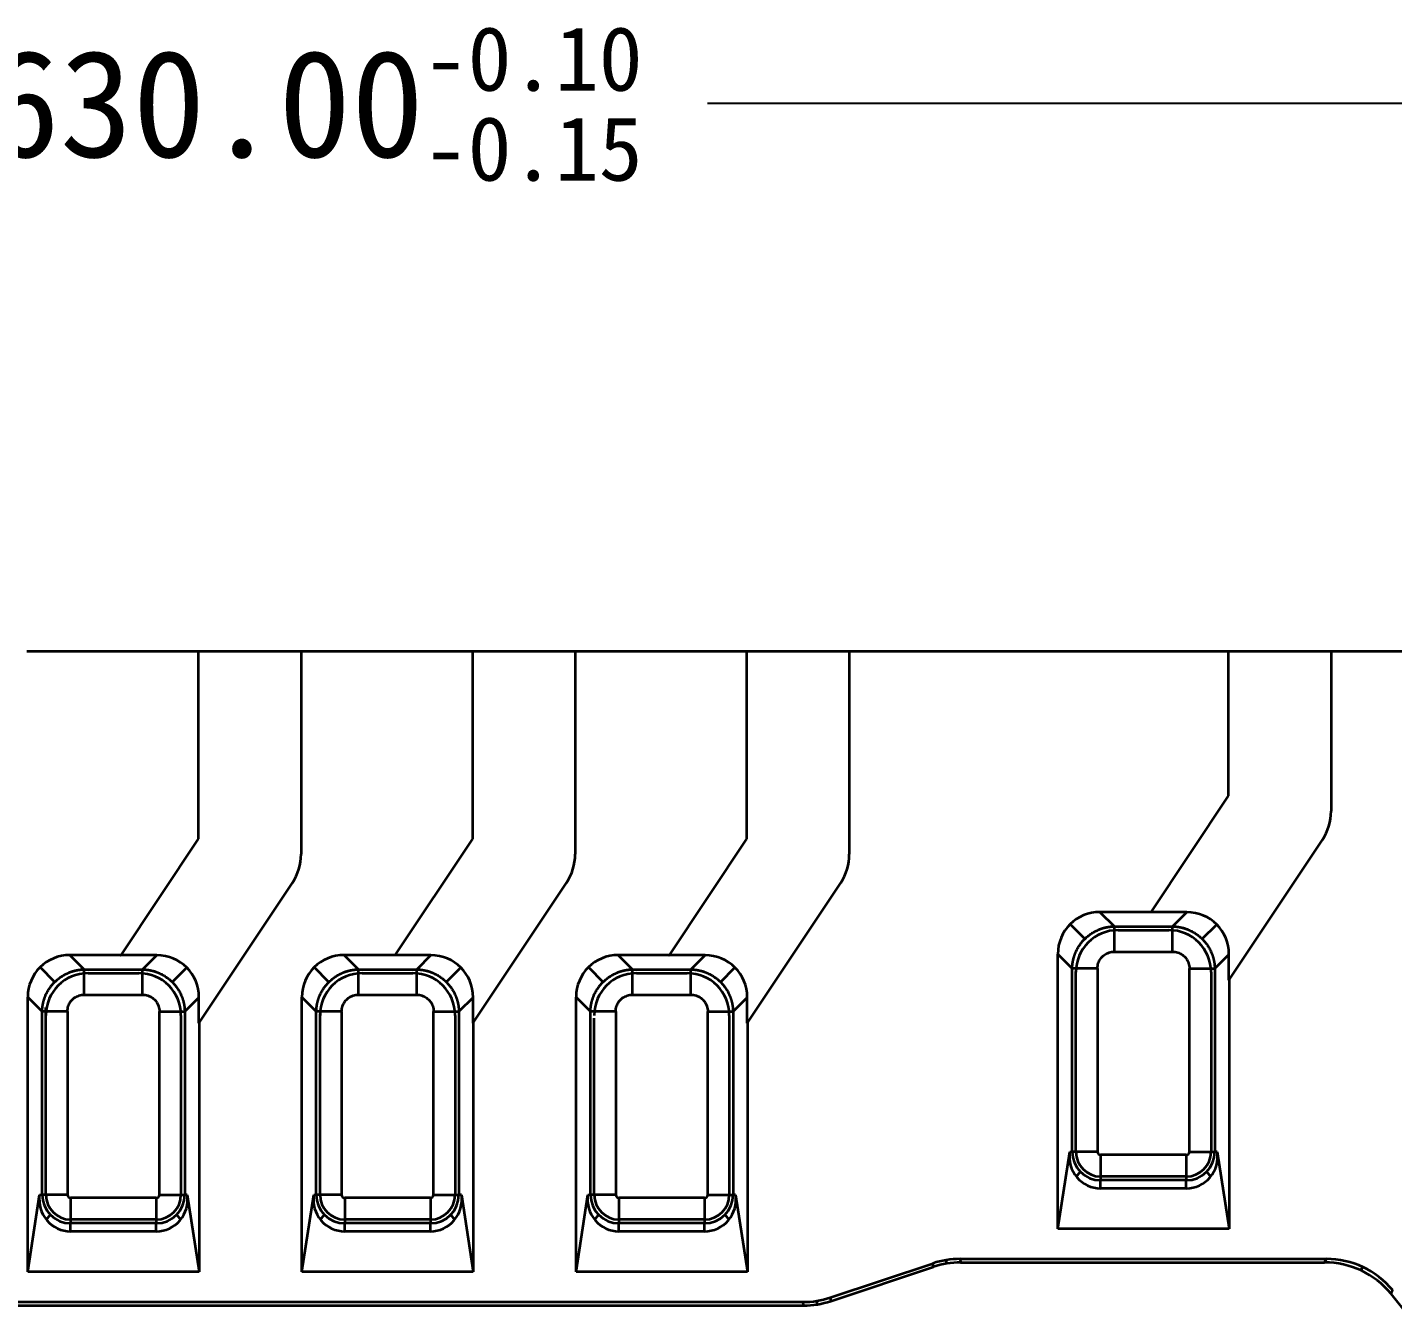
# Model space of a CAD drawing. Header units: millimetres. Extents: x 256 to 2096, y 1004 to 2403.
# Drawn here: x 623.4 to 782.8, y 2253.7 to 2402.9 of the extents above; entities that cross this region are included whole.
import ezdxf

# ---------------------------------------------------------------- set-up
doc = ezdxf.new("R2010")
doc.units = ezdxf.units.MM
doc.layers.add('1', color=7, linetype='Continuous', true_color=0xffffff)
doc.layers.add('dim', color=82, linetype='Continuous', lineweight=9)
doc.dimstyles.get("Standard").update_dxf_attribs({"dimscale": 5, "dimtxt": 0.18, "dimasz": 0.18, "dimexe": 0.18, "dimexo": 0.0625, "dimgap": 0.09, "dimtad": 0, "dimtoh": 1, "dimzin": 0, "dimdsep": 46, "dimtxsty": 'Standard', "dimcen": 0.09, "dimadec": 0, "dimazin": 0, "dimtfac": 1, "dimtofl": 0, "dimtmove": 0, "dimatfit": 3, "dimfxl": 0, "dimtolj": 1, "dimtzin": 0, "dimarcsym": 0})

# ---------------------------------------------------------------- blocks, each defined once
blk = doc.blocks.new('*D2')
at = {"layer": 'Defpoints', "color": 0, "lineweight": 18, "transparency": 16777216}
for p in [(341.96, 2394.02), (341.96, 2251.05), (971.96, 2251.74)]:
    blk.add_point(p, dxfattribs=at)
at = {"layer": 'dim', "color": 0, "lineweight": -2, "transparency": 16777216}
for p, q in [((341.96, 2253.55), (341.96, 2396.52)), ((971.96, 2254.24), (971.96, 2396.52)), ((351.96, 2394.02), (611.13, 2394.02)), ((961.96, 2394.02), (702.8, 2394.02))]:
    blk.add_line(p, q, dxfattribs=at)
at = {"layer": 'dim', "color": 0, "lineweight": 18, "transparency": 16777216}
for points in [[(351.96, 2395.69), (351.96, 2392.36), (341.96, 2394.02)], [(961.96, 2395.69), (961.96, 2392.36), (971.96, 2394.02)]]:
    blk.add_solid(points, dxfattribs=at)
at = {"layer": 'dim', "color": 0, "lineweight": 18, "transparency": 16777216, "insert": (656.96, 2394.02), "char_height": 12.5, "attachment_point": 5}
blk.add_mtext('\\A1;630.00{\\H7.5;\\S-0.10^ -0.15;}', dxfattribs=at)

msp = doc.modelspace()

# ---------------------------------------------------------------- linework, layer by layer
at = {"layer": '1', "color": 7, "linetype": 'Continuous', "lineweight": 35}
for p, q in [((623.358, 2330.094), (643.358, 2330.094)), ((643.358, 2330.094), (643.358, 2308.173)), ((643.358, 2330.094), (655.358, 2330.094)), ((655.358, 2330.094), (675.358, 2330.094)), ((655.358, 2330.094), (655.358, 2306.358)), ((675.358, 2330.094), (675.358, 2308.173)), ((675.358, 2330.094), (687.358, 2330.094)), ((687.358, 2330.094), (707.358, 2330.094)), ((687.358, 2330.094), (687.358, 2306.358)), ((707.358, 2330.094), (707.358, 2308.173)), ((707.358, 2330.094), (719.358, 2330.094)), ((719.358, 2330.094), (763.585, 2330.094)), ((719.358, 2330.094), (719.358, 2306.358)), ((763.585, 2330.094), (763.585, 2313.198)), ((763.585, 2330.094), (775.585, 2330.094)), ((775.585, 2330.094), (820.424, 2330.094)), ((775.585, 2330.094), (775.585, 2311.383)), ((763.585, 2313.198), (754.546, 2299.621)), ((643.358, 2308.173), (634.319, 2294.596)), ((675.358, 2308.173), (666.319, 2294.596)), ((707.358, 2308.173), (698.319, 2294.596)), ((763.692, 2291.704), (774.579, 2308.059)), ((643.464, 2286.679), (654.352, 2303.034)), ((675.464, 2286.679), (686.352, 2303.034)), ((707.464, 2286.679), (718.352, 2303.034)), ((746.84, 2296.473), (745.125, 2298.188)), ((748.616, 2299.621), (750.294, 2297.942)), ((754.546, 2299.621), (748.616, 2299.621)), ((754.535, 2299.603), (754.546, 2299.621)), ((758.75, 2299.603), (754.535, 2299.603)), ((758.75, 2299.603), (757.089, 2297.942)), ((760.543, 2296.473), (762.241, 2298.17)), ((750.294, 2297.942), (757.089, 2297.942)), ((750.294, 2294.988), (750.294, 2297.942)), ((750.732, 2297.505), (756.652, 2297.505)), ((757.089, 2294.988), (757.089, 2297.942)), ((750.294, 2294.988), (757.089, 2294.988)), ((628.388, 2294.596), (630.067, 2292.917)), ((634.319, 2294.596), (628.388, 2294.596)), ((634.307, 2294.578), (634.319, 2294.596)), ((638.523, 2294.578), (634.307, 2294.578)), ((638.523, 2294.578), (636.862, 2292.917)), ((660.388, 2294.596), (662.067, 2292.917)), ((666.319, 2294.596), (660.388, 2294.596)), ((666.307, 2294.578), (666.319, 2294.596)), ((670.523, 2294.578), (666.307, 2294.578)), ((670.523, 2294.578), (668.862, 2292.917)), ((692.388, 2294.596), (694.067, 2292.917)), ((698.319, 2294.596), (692.388, 2294.596)), ((698.307, 2294.578), (698.319, 2294.596)), ((702.523, 2294.578), (698.307, 2294.578)), ((702.523, 2294.578), (700.862, 2292.917)), ((743.692, 2294.697), (745.37, 2293.018)), ((743.692, 2262.621), (743.692, 2294.697)), ((763.674, 2294.679), (762.013, 2293.018)), ((763.674, 2291.677), (763.674, 2294.679)), ((626.613, 2291.448), (624.898, 2293.163)), ((630.067, 2292.917), (636.862, 2292.917)), ((630.067, 2289.963), (630.067, 2292.917)), ((630.504, 2292.48), (636.424, 2292.48)), ((636.862, 2289.963), (636.862, 2292.917)), ((640.316, 2291.448), (642.013, 2293.145)), ((658.613, 2291.448), (656.898, 2293.163)), ((662.067, 2292.917), (668.862, 2292.917)), ((662.067, 2289.963), (662.067, 2292.917)), ((662.504, 2292.48), (668.424, 2292.48)), ((668.862, 2289.963), (668.862, 2292.917)), ((672.316, 2291.448), (674.013, 2293.145)), ((688.898, 2293.163), (690.613, 2291.448)), ((694.067, 2292.917), (700.862, 2292.917)), ((694.067, 2289.963), (694.067, 2292.917)), ((694.504, 2292.48), (700.424, 2292.48)), ((700.862, 2289.963), (700.862, 2292.917)), ((704.316, 2291.448), (706.013, 2293.145)), ((745.37, 2271.621), (745.37, 2293.018)), ((748.325, 2293.018), (745.37, 2293.018)), ((745.808, 2271.621), (745.808, 2292.673)), ((748.325, 2293.018), (748.325, 2271.621)), ((759.058, 2271.621), (759.058, 2293.018)), ((759.058, 2293.018), (762.013, 2293.018)), ((761.576, 2292.581), (761.576, 2271.621)), ((762.013, 2293.018), (762.013, 2271.621)), ((763.674, 2291.677), (763.692, 2291.704)), ((763.692, 2291.704), (763.692, 2262.621)), ((623.464, 2289.672), (625.143, 2287.993)), ((623.464, 2257.596), (623.464, 2289.672)), ((630.067, 2289.963), (636.862, 2289.963)), ((643.447, 2289.654), (641.786, 2287.993)), ((643.447, 2286.652), (643.447, 2289.654)), ((655.464, 2289.672), (657.143, 2287.993)), ((655.464, 2257.596), (655.464, 2289.672)), ((662.067, 2289.963), (668.862, 2289.963)), ((675.447, 2289.654), (673.786, 2287.993)), ((675.447, 2286.652), (675.447, 2289.654)), ((687.464, 2289.672), (689.143, 2287.993)), ((687.464, 2257.596), (687.464, 2289.672)), ((694.067, 2289.963), (700.862, 2289.963)), ((707.447, 2289.654), (705.786, 2287.993)), ((707.447, 2286.652), (707.447, 2289.654)), ((625.143, 2266.596), (625.143, 2287.993)), ((628.098, 2287.993), (625.143, 2287.993)), ((625.58, 2266.596), (625.58, 2288.475)), ((628.098, 2287.993), (628.098, 2266.596)), ((638.831, 2266.596), (638.831, 2287.993)), ((638.831, 2287.993), (641.786, 2287.993)), ((641.348, 2287.556), (641.348, 2266.596)), ((641.786, 2287.993), (641.786, 2266.596)), ((657.143, 2266.596), (657.143, 2287.993)), ((660.098, 2287.993), (657.143, 2287.993)), ((657.58, 2266.596), (657.58, 2287.747)), ((660.098, 2287.993), (660.098, 2266.596)), ((670.831, 2266.596), (670.831, 2287.993)), ((670.831, 2287.993), (673.786, 2287.993)), ((673.348, 2287.556), (673.348, 2266.596)), ((673.786, 2287.993), (673.786, 2266.596)), ((689.143, 2266.596), (689.143, 2287.993)), ((692.098, 2287.993), (689.143, 2287.993)), ((689.58, 2266.596), (689.58, 2287.21)), ((692.098, 2287.993), (692.098, 2266.596)), ((702.831, 2266.596), (702.831, 2287.993)), ((702.831, 2287.993), (705.786, 2287.993)), ((705.348, 2287.556), (705.348, 2266.596)), ((705.786, 2287.993), (705.786, 2266.596)), ((643.447, 2286.652), (643.464, 2286.679)), ((643.464, 2286.679), (643.464, 2257.596)), ((675.447, 2286.652), (675.464, 2286.679)), ((675.464, 2286.679), (675.464, 2257.596)), ((707.447, 2286.652), (707.464, 2286.679)), ((707.464, 2286.679), (707.464, 2257.596)), ((743.692, 2262.621), (745.08, 2271.621)), ((745.08, 2271.621), (745.37, 2271.621)), ((748.325, 2271.621), (745.37, 2271.621)), ((758.692, 2271.254), (748.692, 2271.254)), ((748.692, 2271.254), (748.692, 2268.3)), ((758.692, 2271.254), (758.692, 2268.3)), ((759.058, 2271.621), (762.013, 2271.621)), ((762.303, 2271.621), (762.013, 2271.621)), ((762.303, 2271.621), (763.692, 2262.621)), ((745.825, 2268.755), (746.343, 2269.273)), ((758.692, 2268.737), (748.692, 2268.737)), ((758.692, 2268.3), (748.692, 2268.3)), ((748.692, 2267.351), (748.692, 2268.3)), ((758.692, 2267.351), (758.692, 2268.3)), ((761.04, 2269.273), (761.558, 2268.755)), ((623.464, 2257.596), (624.853, 2266.596)), ((624.853, 2266.596), (625.143, 2266.596)), ((628.098, 2266.596), (625.143, 2266.596)), ((638.831, 2266.596), (641.786, 2266.596)), ((642.076, 2266.596), (641.786, 2266.596)), ((642.076, 2266.596), (643.464, 2257.596)), ((655.464, 2257.596), (656.853, 2266.596)), ((656.853, 2266.596), (657.143, 2266.596)), ((660.098, 2266.596), (657.143, 2266.596)), ((670.831, 2266.596), (673.786, 2266.596)), ((674.076, 2266.596), (673.786, 2266.596)), ((674.076, 2266.596), (675.464, 2257.596)), ((687.464, 2257.596), (688.853, 2266.596)), ((688.853, 2266.596), (689.143, 2266.596)), ((692.098, 2266.596), (689.143, 2266.596)), ((702.831, 2266.596), (705.786, 2266.596)), ((706.076, 2266.596), (705.786, 2266.596)), ((706.076, 2266.596), (707.464, 2257.596)), ((758.692, 2267.351), (748.692, 2267.351)), ((638.464, 2266.229), (628.464, 2266.229)), ((628.464, 2266.229), (628.464, 2263.275)), ((638.464, 2266.229), (638.464, 2263.275)), ((670.464, 2266.229), (660.464, 2266.229)), ((660.464, 2266.229), (660.464, 2263.275)), ((670.464, 2266.229), (670.464, 2263.275)), ((702.464, 2266.229), (692.464, 2266.229)), ((692.464, 2266.229), (692.464, 2263.275)), ((702.464, 2266.229), (702.464, 2263.275)), ((625.598, 2263.73), (626.116, 2264.248)), ((638.464, 2263.712), (628.464, 2263.712)), ((628.464, 2262.326), (628.464, 2263.275)), ((638.464, 2263.275), (628.464, 2263.275)), ((638.464, 2262.326), (638.464, 2263.275)), ((640.813, 2264.248), (641.331, 2263.73)), ((657.598, 2263.73), (658.116, 2264.248)), ((670.464, 2263.712), (660.464, 2263.712)), ((670.464, 2263.275), (660.464, 2263.275)), ((660.464, 2262.326), (660.464, 2263.275)), ((670.464, 2262.326), (670.464, 2263.275)), ((672.813, 2264.248), (673.331, 2263.73)), ((689.598, 2263.73), (690.116, 2264.248)), ((702.464, 2263.712), (692.464, 2263.712)), ((692.464, 2262.326), (692.464, 2263.275)), ((702.464, 2263.275), (692.464, 2263.275)), ((702.464, 2262.326), (702.464, 2263.275)), ((704.813, 2264.248), (705.331, 2263.73)), ((638.464, 2262.326), (628.464, 2262.326)), ((670.464, 2262.326), (660.464, 2262.326)), ((702.464, 2262.326), (692.464, 2262.326)), ((763.692, 2262.621), (743.692, 2262.621)), ((717.126, 2254.601), (729.11, 2258.596)), ((729.176, 2258.19), (729.11, 2258.596)), ((730.742, 2258.576), (730.677, 2258.981)), ((732.284, 2259.111), (732.35, 2258.706)), ((732.284, 2259.111), (775.028, 2259.111)), ((732.35, 2258.706), (774.836, 2258.706)), ((775.028, 2259.111), (774.836, 2258.706)), ((643.464, 2257.596), (623.464, 2257.596)), ((675.464, 2257.596), (655.464, 2257.596)), ((707.464, 2257.596), (687.464, 2257.596)), ((717.191, 2254.196), (729.176, 2258.19)), ((779.247, 2258.181), (779.062, 2257.773)), ((489.361, 2253.681), (714.018, 2253.681)), ((489.427, 2254.086), (713.952, 2254.086)), ((714.018, 2253.681), (713.952, 2254.086)), ((715.625, 2253.81), (715.559, 2254.216)), ((717.126, 2254.601), (717.191, 2254.196))]:
    msp.add_line(p, q, dxfattribs=at)
for centre, radius, start, end in [((769.585, 2311.383), 6, 326.34729, 360), ((649.358, 2306.358), 6, 326.34729, 360), ((681.358, 2306.358), 6, 326.34729, 360), ((713.358, 2306.358), 6, 326.34729, 0), ((748.692, 2271.621), 3.321, 180, 270), ((748.692, 2271.621), 2.884, 180, 270), ((748.692, 2271.621), 0.367, 180, 270), ((758.692, 2271.621), 3.321, 270, 0), ((758.692, 2271.621), 2.884, 270, 0), ((758.692, 2271.621), 0.367, 270, 0), ((628.464, 2266.596), 3.321, 180, 270), ((628.464, 2266.596), 2.884, 180, 270), ((628.464, 2266.596), 0.367, 180, 270), ((638.464, 2266.596), 3.321, 270, 0), ((638.464, 2266.596), 2.884, 270, 0), ((638.464, 2266.596), 0.367, 270, 0), ((660.464, 2266.596), 3.321, 180, 270), ((660.464, 2266.596), 2.884, 180, 270), ((660.464, 2266.596), 0.367, 180, 270), ((670.464, 2266.596), 2.884, 270, 0), ((670.464, 2266.596), 3.321, 270, 0), ((670.464, 2266.596), 0.367, 270, 0), ((692.464, 2266.596), 3.321, 180, 270), ((692.464, 2266.596), 2.884, 180, 270), ((692.464, 2266.596), 0.367, 180, 270), ((702.464, 2266.596), 2.884, 270, 0), ((702.464, 2266.596), 3.321, 270, 0), ((702.464, 2266.596), 0.367, 270, 0), ((660.856, 2155.094), 157.508, 320.61471, 39.38529)]:
    msp.add_arc(centre, radius, start, end, dxfattribs=at)
for centre, major_axis, ratio, start_param, end_param in [((748.769, 2294.544), (3.644, -3.644), 0.9702875, 2.3712736, 3.9119117), ((758.597, 2294.526), (-3.644, -3.644), 0.9702875, 2.3712736, 3.9119117), ((750.885, 2292.428), (3.644, -3.644), 0.9702875, 2.3712736, 3.9119117), ((756.499, 2292.428), (-3.644, -3.644), 0.9702875, 2.3712736, 3.9119117), ((628.541, 2289.519), (3.644, -3.644), 0.9702875, 2.3712736, 3.9119117), ((638.37, 2289.501), (-3.644, -3.644), 0.9702875, 2.3712736, 3.9119117), ((660.541, 2289.519), (3.644, -3.644), 0.9702875, 2.3712736, 3.9119117), ((670.37, 2289.501), (-3.644, -3.644), 0.9702875, 2.3712736, 3.9119117), ((692.541, 2289.519), (3.644, -3.644), 0.9702875, 2.3712736, 3.9119117), ((702.37, 2289.501), (-3.644, -3.644), 0.9702875, 2.3712736, 3.9119117), ((630.657, 2287.403), (3.644, -3.644), 0.9702875, 2.3712736, 3.9119117), ((636.271, 2287.403), (-3.644, -3.644), 0.9702875, 2.3712736, 3.9119117), ((662.657, 2287.403), (3.644, -3.644), 0.9702875, 2.3712736, 3.9119117), ((668.271, 2287.403), (-3.644, -3.644), 0.9702875, 2.3712736, 3.9119117), ((694.657, 2287.403), (3.644, -3.644), 0.9702875, 2.3712736, 3.9119117), ((700.271, 2287.403), (-3.644, -3.644), 0.9702875, 2.3712736, 3.9119117), ((748.692, 2271.05), (0, 3.699), 0.9880262, 1.4158915, 3.1415927), ((758.692, 2271.05), (0, 3.699), 0.9880262, 3.1415927, 4.8672938), ((628.464, 2266.025), (0, 3.699), 0.9880262, 1.4158915, 3.1415927), ((638.464, 2266.025), (0, 3.699), 0.9880262, 3.1415927, 4.8672938), ((660.464, 2266.025), (0, 3.699), 0.9880262, 1.4158915, 3.1415927), ((670.464, 2266.025), (0, 3.699), 0.9880262, 3.1415927, 4.8672938), ((692.464, 2266.025), (0, 3.699), 0.9880262, 1.4158915, 3.1415927), ((702.464, 2266.025), (0, 3.699), 0.9880262, 3.1415927, 4.8672938), ((732.289, 2249.047), (-1.612, 9.934), 0.9985935, 6.1225324, 6.4438382), ((732.354, 2248.642), (-1.612, 9.934), 0.9985935, 6.1225324, 6.4438382), ((774.823, 2248.642), (-4.3, -9.102), 0.9983244, 2.7002174, 3.5823159), ((775.015, 2249.047), (-4.3, -9.102), 0.9983244, 2.7007734, 3.5823158), ((713.947, 2264.15), (1.612, -9.934), 0.9985935, 6.1225324, 6.4438382), ((714.013, 2263.744), (1.612, -9.934), 0.9985935, 6.1225324, 6.4438382)]:
    msp.add_ellipse(centre, major_axis=major_axis, ratio=ratio, start_param=start_param, end_param=end_param, dxfattribs=at)
for points, knots in [([(745.37, 2293.018), (745.371, 2293.03), (745.371, 2293.054), (745.372, 2293.089), (745.373, 2293.125), (745.375, 2293.16), (745.377, 2293.195), (745.379, 2293.231), (745.381, 2293.266), (745.383, 2293.301), (745.386, 2293.335), (745.389, 2293.37), (745.392, 2293.405), (745.396, 2293.439), (745.399, 2293.474), (745.403, 2293.508), (745.407, 2293.542), (745.412, 2293.576), (745.416, 2293.61), (745.421, 2293.644), (745.426, 2293.678), (745.431, 2293.712), (745.437, 2293.745), (745.442, 2293.779), (745.448, 2293.812), (745.454, 2293.845), (745.461, 2293.878), (745.467, 2293.911), (745.474, 2293.944), (745.481, 2293.976), (745.488, 2294.009), (745.495, 2294.041), (745.503, 2294.074), (745.51, 2294.106), (745.518, 2294.138), (745.526, 2294.17), (745.534, 2294.201), (745.543, 2294.233), (745.551, 2294.264), (745.56, 2294.296), (745.569, 2294.327), (745.578, 2294.358), (745.588, 2294.389), (745.597, 2294.42), (745.607, 2294.45), (745.617, 2294.481), (745.627, 2294.511), (745.637, 2294.541), (745.647, 2294.571), (745.658, 2294.601), (745.668, 2294.631), (745.679, 2294.66), (745.69, 2294.69), (745.701, 2294.719), (745.713, 2294.748), (745.724, 2294.777), (745.736, 2294.806), (745.747, 2294.835), (745.759, 2294.864), (745.829, 2295.029), (745.973, 2295.326), (746.221, 2295.733), (746.505, 2296.115), (746.823, 2296.467), (747.174, 2296.788), (747.555, 2297.076), (747.963, 2297.327), (748.266, 2297.475), (748.447, 2297.553), (748.498, 2297.574), (748.549, 2297.594), (748.601, 2297.614), (748.654, 2297.634), (748.707, 2297.653), (748.76, 2297.672), (748.814, 2297.69), (748.868, 2297.708), (748.923, 2297.725), (748.978, 2297.741), (749.034, 2297.757), (749.09, 2297.773), (749.147, 2297.787), (749.204, 2297.802), (749.261, 2297.815), (749.319, 2297.828), (749.377, 2297.841), (749.436, 2297.852), (749.495, 2297.863), (749.554, 2297.874), (749.614, 2297.883), (749.674, 2297.892), (749.734, 2297.901), (749.795, 2297.908), (749.857, 2297.915), (749.918, 2297.921), (749.98, 2297.927), (750.042, 2297.931), (750.105, 2297.935), (750.168, 2297.939), (750.231, 2297.941), (750.273, 2297.942), (750.294, 2297.942)], [0, 0, 0, 0, 0.004645, 0.0092788, 0.0139014, 0.0185128, 0.023113, 0.027702, 0.0322798, 0.0368464, 0.0414018, 0.0459461, 0.0504791, 0.0550009, 0.0595116, 0.064011, 0.0684993, 0.0729764, 0.0774423, 0.081897, 0.0863406, 0.0907729, 0.0951941, 0.0996041, 0.1040029, 0.1083905, 0.112767, 0.1171323, 0.1214864, 0.1258293, 0.1301611, 0.1344817, 0.1387911, 0.1430893, 0.1473764, 0.1516524, 0.1559171, 0.1601707, 0.1644132, 0.1686444, 0.1728646, 0.1770735, 0.1812713, 0.185458, 0.1896335, 0.1937978, 0.197951, 0.202093, 0.2062239, 0.2103437, 0.2144523, 0.2185497, 0.2226361, 0.2267112, 0.2307753, 0.2348282, 0.2388699, 0.2429006, 0.2469201, 0.2509284, 0.3130506, 0.37491, 0.4365118, 0.4978614, 0.5594652, 0.6212894, 0.6833394, 0.7456205, 0.7527602, 0.7599354, 0.7671461, 0.7743922, 0.7816738, 0.788991, 0.7963436, 0.8037318, 0.8111555, 0.8186147, 0.8261094, 0.8336397, 0.8412056, 0.848807, 0.856444, 0.8641166, 0.8718247, 0.8795685, 0.8873478, 0.8951628, 0.9030133, 0.9108995, 0.9188213, 0.9267787, 0.9347718, 0.9428005, 0.9508649, 0.9589649, 0.9671006, 0.9752719, 0.9834789, 0.9917216, 1, 1, 1, 1]), ([(757.089, 2297.942), (757.101, 2297.942), (757.124, 2297.942), (757.16, 2297.941), (757.195, 2297.939), (757.231, 2297.938), (757.266, 2297.936), (757.301, 2297.934), (757.336, 2297.932), (757.371, 2297.929), (757.406, 2297.926), (757.441, 2297.924), (757.475, 2297.92), (757.51, 2297.917), (757.544, 2297.913), (757.579, 2297.909), (757.613, 2297.905), (757.647, 2297.901), (757.681, 2297.896), (757.715, 2297.892), (757.748, 2297.887), (757.782, 2297.881), (757.816, 2297.876), (757.849, 2297.87), (757.882, 2297.864), (757.915, 2297.858), (757.948, 2297.852), (757.981, 2297.846), (758.014, 2297.839), (758.047, 2297.832), (758.079, 2297.825), (758.112, 2297.818), (758.144, 2297.81), (758.176, 2297.802), (758.208, 2297.795), (758.24, 2297.787), (758.272, 2297.778), (758.303, 2297.77), (758.335, 2297.761), (758.366, 2297.752), (758.397, 2297.743), (758.428, 2297.734), (758.459, 2297.725), (758.49, 2297.716), (758.521, 2297.706), (758.551, 2297.696), (758.581, 2297.686), (758.612, 2297.676), (758.642, 2297.665), (758.672, 2297.655), (758.701, 2297.644), (758.731, 2297.633), (758.76, 2297.623), (758.79, 2297.611), (758.819, 2297.6), (758.848, 2297.589), (758.877, 2297.577), (758.906, 2297.565), (758.934, 2297.553), (759.1, 2297.483), (759.396, 2297.34), (759.804, 2297.092), (760.185, 2296.808), (760.537, 2296.489), (760.858, 2296.139), (761.146, 2295.758), (761.397, 2295.35), (761.546, 2295.047), (761.623, 2294.866), (761.644, 2294.815), (761.665, 2294.763), (761.685, 2294.711), (761.705, 2294.659), (761.724, 2294.606), (761.743, 2294.553), (761.761, 2294.499), (761.778, 2294.444), (761.795, 2294.39), (761.812, 2294.334), (761.828, 2294.279), (761.843, 2294.223), (761.858, 2294.166), (761.872, 2294.109), (761.886, 2294.052), (761.899, 2293.994), (761.911, 2293.936), (761.923, 2293.877), (761.934, 2293.818), (761.944, 2293.759), (761.954, 2293.699), (761.963, 2293.639), (761.971, 2293.578), (761.979, 2293.517), (761.986, 2293.456), (761.992, 2293.394), (761.997, 2293.333), (762.002, 2293.27), (762.006, 2293.208), (762.009, 2293.145), (762.011, 2293.082), (762.012, 2293.039), (762.013, 2293.018)], [0, 0, 0, 0, 0.004645, 0.0092788, 0.0139014, 0.0185128, 0.023113, 0.027702, 0.0322798, 0.0368464, 0.0414018, 0.0459461, 0.0504791, 0.0550009, 0.0595116, 0.064011, 0.0684993, 0.0729764, 0.0774423, 0.081897, 0.0863406, 0.0907729, 0.0951941, 0.0996041, 0.1040029, 0.1083905, 0.112767, 0.1171323, 0.1214864, 0.1258293, 0.1301611, 0.1344817, 0.1387911, 0.1430893, 0.1473764, 0.1516524, 0.1559171, 0.1601707, 0.1644132, 0.1686444, 0.1728646, 0.1770735, 0.1812713, 0.185458, 0.1896335, 0.1937978, 0.197951, 0.202093, 0.2062239, 0.2103437, 0.2144523, 0.2185497, 0.2226361, 0.2267112, 0.2307753, 0.2348282, 0.2388699, 0.2429006, 0.2469201, 0.2509284, 0.3130506, 0.37491, 0.4365118, 0.4978614, 0.5594652, 0.6212894, 0.6833394, 0.7456205, 0.7527602, 0.7599354, 0.7671461, 0.7743922, 0.7816738, 0.788991, 0.7963436, 0.8037318, 0.8111555, 0.8186147, 0.8261094, 0.8336397, 0.8412056, 0.848807, 0.856444, 0.8641166, 0.8718247, 0.8795685, 0.8873478, 0.8951628, 0.9030133, 0.9108995, 0.9188213, 0.9267787, 0.9347718, 0.9428005, 0.9508649, 0.9589649, 0.9671006, 0.9752719, 0.9834789, 0.9917216, 1, 1, 1, 1]), ([(625.143, 2287.993), (625.143, 2288.005), (625.144, 2288.029), (625.145, 2288.064), (625.146, 2288.1), (625.148, 2288.135), (625.149, 2288.17), (625.151, 2288.206), (625.154, 2288.241), (625.156, 2288.276), (625.159, 2288.31), (625.162, 2288.345), (625.165, 2288.38), (625.169, 2288.414), (625.172, 2288.449), (625.176, 2288.483), (625.18, 2288.517), (625.185, 2288.551), (625.189, 2288.585), (625.194, 2288.619), (625.199, 2288.653), (625.204, 2288.687), (625.21, 2288.72), (625.215, 2288.754), (625.221, 2288.787), (625.227, 2288.82), (625.233, 2288.853), (625.24, 2288.886), (625.247, 2288.919), (625.253, 2288.951), (625.261, 2288.984), (625.268, 2289.016), (625.275, 2289.049), (625.283, 2289.081), (625.291, 2289.113), (625.299, 2289.145), (625.307, 2289.176), (625.316, 2289.208), (625.324, 2289.239), (625.333, 2289.271), (625.342, 2289.302), (625.351, 2289.333), (625.36, 2289.364), (625.37, 2289.395), (625.38, 2289.425), (625.389, 2289.456), (625.399, 2289.486), (625.41, 2289.516), (625.42, 2289.546), (625.43, 2289.576), (625.441, 2289.606), (625.452, 2289.635), (625.463, 2289.665), (625.474, 2289.694), (625.485, 2289.723), (625.497, 2289.752), (625.508, 2289.781), (625.52, 2289.81), (625.532, 2289.839), (625.602, 2290.004), (625.746, 2290.301), (625.993, 2290.708), (626.278, 2291.09), (626.596, 2291.442), (626.947, 2291.763), (627.328, 2292.051), (627.735, 2292.302), (628.039, 2292.45), (628.22, 2292.528), (628.271, 2292.549), (628.322, 2292.569), (628.374, 2292.589), (628.427, 2292.609), (628.479, 2292.628), (628.533, 2292.647), (628.587, 2292.665), (628.641, 2292.683), (628.696, 2292.7), (628.751, 2292.716), (628.807, 2292.732), (628.863, 2292.748), (628.919, 2292.762), (628.976, 2292.777), (629.034, 2292.79), (629.092, 2292.803), (629.15, 2292.816), (629.208, 2292.827), (629.267, 2292.838), (629.327, 2292.849), (629.387, 2292.858), (629.447, 2292.867), (629.507, 2292.876), (629.568, 2292.883), (629.629, 2292.89), (629.691, 2292.896), (629.753, 2292.902), (629.815, 2292.906), (629.878, 2292.91), (629.941, 2292.914), (630.004, 2292.916), (630.046, 2292.917), (630.067, 2292.917)], [0, 0, 0, 0, 0.004645, 0.0092788, 0.0139014, 0.0185128, 0.023113, 0.027702, 0.0322798, 0.0368464, 0.0414018, 0.0459461, 0.0504791, 0.0550009, 0.0595116, 0.064011, 0.0684993, 0.0729764, 0.0774423, 0.081897, 0.0863406, 0.0907729, 0.0951941, 0.0996041, 0.1040029, 0.1083905, 0.112767, 0.1171323, 0.1214864, 0.1258293, 0.1301611, 0.1344817, 0.1387911, 0.1430893, 0.1473764, 0.1516524, 0.1559171, 0.1601707, 0.1644132, 0.1686444, 0.1728646, 0.1770735, 0.1812713, 0.185458, 0.1896335, 0.1937978, 0.197951, 0.202093, 0.2062239, 0.2103437, 0.2144523, 0.2185497, 0.2226361, 0.2267112, 0.2307753, 0.2348282, 0.2388699, 0.2429006, 0.2469201, 0.2509284, 0.3130506, 0.37491, 0.4365118, 0.4978614, 0.5594652, 0.6212894, 0.6833394, 0.7456205, 0.7527602, 0.7599354, 0.7671461, 0.7743922, 0.7816738, 0.788991, 0.7963436, 0.8037318, 0.8111555, 0.8186147, 0.8261094, 0.8336397, 0.8412056, 0.848807, 0.856444, 0.8641166, 0.8718247, 0.8795685, 0.8873478, 0.8951628, 0.9030133, 0.9108995, 0.9188213, 0.9267787, 0.9347718, 0.9428005, 0.9508649, 0.9589649, 0.9671006, 0.9752719, 0.9834789, 0.9917216, 1, 1, 1, 1]), ([(636.862, 2292.917), (636.873, 2292.917), (636.897, 2292.917), (636.933, 2292.916), (636.968, 2292.914), (637.003, 2292.913), (637.039, 2292.911), (637.074, 2292.909), (637.109, 2292.907), (637.144, 2292.904), (637.179, 2292.901), (637.213, 2292.899), (637.248, 2292.895), (637.283, 2292.892), (637.317, 2292.888), (637.351, 2292.884), (637.386, 2292.88), (637.42, 2292.876), (637.454, 2292.871), (637.487, 2292.867), (637.521, 2292.862), (637.555, 2292.856), (637.588, 2292.851), (637.622, 2292.845), (637.655, 2292.839), (637.688, 2292.833), (637.721, 2292.827), (637.754, 2292.821), (637.787, 2292.814), (637.82, 2292.807), (637.852, 2292.8), (637.885, 2292.793), (637.917, 2292.785), (637.949, 2292.777), (637.981, 2292.77), (638.013, 2292.762), (638.045, 2292.753), (638.076, 2292.745), (638.108, 2292.736), (638.139, 2292.727), (638.17, 2292.718), (638.201, 2292.709), (638.232, 2292.7), (638.263, 2292.691), (638.293, 2292.681), (638.324, 2292.671), (638.354, 2292.661), (638.384, 2292.651), (638.415, 2292.64), (638.444, 2292.63), (638.474, 2292.619), (638.504, 2292.608), (638.533, 2292.598), (638.563, 2292.586), (638.592, 2292.575), (638.621, 2292.564), (638.65, 2292.552), (638.678, 2292.54), (638.707, 2292.528), (638.873, 2292.458), (639.169, 2292.315), (639.577, 2292.067), (639.958, 2291.783), (640.31, 2291.464), (640.631, 2291.114), (640.919, 2290.733), (641.17, 2290.325), (641.319, 2290.022), (641.396, 2289.841), (641.417, 2289.79), (641.438, 2289.738), (641.458, 2289.686), (641.477, 2289.634), (641.497, 2289.581), (641.515, 2289.528), (641.533, 2289.474), (641.551, 2289.419), (641.568, 2289.365), (641.585, 2289.309), (641.601, 2289.254), (641.616, 2289.198), (641.631, 2289.141), (641.645, 2289.084), (641.659, 2289.027), (641.672, 2288.969), (641.684, 2288.911), (641.696, 2288.852), (641.707, 2288.793), (641.717, 2288.734), (641.727, 2288.674), (641.736, 2288.614), (641.744, 2288.553), (641.752, 2288.492), (641.759, 2288.431), (641.765, 2288.369), (641.77, 2288.308), (641.775, 2288.245), (641.779, 2288.183), (641.782, 2288.12), (641.784, 2288.057), (641.785, 2288.014), (641.786, 2287.993)], [0, 0, 0, 0, 0.004645, 0.0092788, 0.0139014, 0.0185128, 0.023113, 0.027702, 0.0322798, 0.0368464, 0.0414018, 0.0459461, 0.0504791, 0.0550009, 0.0595116, 0.064011, 0.0684993, 0.0729764, 0.0774423, 0.081897, 0.0863406, 0.0907729, 0.0951941, 0.0996041, 0.1040029, 0.1083905, 0.112767, 0.1171323, 0.1214864, 0.1258293, 0.1301611, 0.1344817, 0.1387911, 0.1430893, 0.1473764, 0.1516524, 0.1559171, 0.1601707, 0.1644132, 0.1686444, 0.1728646, 0.1770735, 0.1812713, 0.185458, 0.1896335, 0.1937978, 0.197951, 0.202093, 0.2062239, 0.2103437, 0.2144523, 0.2185497, 0.2226361, 0.2267112, 0.2307753, 0.2348282, 0.2388699, 0.2429006, 0.2469201, 0.2509284, 0.3130506, 0.37491, 0.4365118, 0.4978614, 0.5594652, 0.6212894, 0.6833394, 0.7456205, 0.7527602, 0.7599354, 0.7671461, 0.7743922, 0.7816738, 0.788991, 0.7963436, 0.8037318, 0.8111555, 0.8186147, 0.8261094, 0.8336397, 0.8412056, 0.848807, 0.856444, 0.8641166, 0.8718247, 0.8795685, 0.8873478, 0.8951628, 0.9030133, 0.9108995, 0.9188213, 0.9267787, 0.9347718, 0.9428005, 0.9508649, 0.9589649, 0.9671006, 0.9752719, 0.9834789, 0.9917216, 1, 1, 1, 1]), ([(657.143, 2287.993), (657.143, 2288.005), (657.144, 2288.029), (657.145, 2288.064), (657.146, 2288.1), (657.148, 2288.135), (657.149, 2288.17), (657.151, 2288.206), (657.154, 2288.241), (657.156, 2288.276), (657.159, 2288.31), (657.162, 2288.345), (657.165, 2288.38), (657.169, 2288.414), (657.172, 2288.449), (657.176, 2288.483), (657.18, 2288.517), (657.185, 2288.551), (657.189, 2288.585), (657.194, 2288.619), (657.199, 2288.653), (657.204, 2288.687), (657.21, 2288.72), (657.215, 2288.754), (657.221, 2288.787), (657.227, 2288.82), (657.233, 2288.853), (657.24, 2288.886), (657.247, 2288.919), (657.253, 2288.951), (657.261, 2288.984), (657.268, 2289.016), (657.275, 2289.049), (657.283, 2289.081), (657.291, 2289.113), (657.299, 2289.145), (657.307, 2289.176), (657.316, 2289.208), (657.324, 2289.239), (657.333, 2289.271), (657.342, 2289.302), (657.351, 2289.333), (657.36, 2289.364), (657.37, 2289.395), (657.38, 2289.425), (657.389, 2289.456), (657.399, 2289.486), (657.41, 2289.516), (657.42, 2289.546), (657.43, 2289.576), (657.441, 2289.606), (657.452, 2289.635), (657.463, 2289.665), (657.474, 2289.694), (657.485, 2289.723), (657.497, 2289.752), (657.508, 2289.781), (657.52, 2289.81), (657.532, 2289.839), (657.602, 2290.004), (657.746, 2290.301), (657.993, 2290.708), (658.278, 2291.09), (658.596, 2291.442), (658.947, 2291.763), (659.328, 2292.051), (659.735, 2292.302), (660.039, 2292.45), (660.22, 2292.528), (660.271, 2292.549), (660.322, 2292.569), (660.374, 2292.589), (660.427, 2292.609), (660.479, 2292.628), (660.533, 2292.647), (660.587, 2292.665), (660.641, 2292.683), (660.696, 2292.7), (660.751, 2292.716), (660.807, 2292.732), (660.863, 2292.748), (660.919, 2292.762), (660.976, 2292.777), (661.034, 2292.79), (661.092, 2292.803), (661.15, 2292.816), (661.208, 2292.827), (661.267, 2292.838), (661.327, 2292.849), (661.387, 2292.858), (661.447, 2292.867), (661.507, 2292.876), (661.568, 2292.883), (661.629, 2292.89), (661.691, 2292.896), (661.753, 2292.902), (661.815, 2292.906), (661.878, 2292.91), (661.941, 2292.914), (662.004, 2292.916), (662.046, 2292.917), (662.067, 2292.917)], [0, 0, 0, 0, 0.004645, 0.0092788, 0.0139014, 0.0185128, 0.023113, 0.027702, 0.0322798, 0.0368464, 0.0414018, 0.0459461, 0.0504791, 0.0550009, 0.0595116, 0.064011, 0.0684993, 0.0729764, 0.0774423, 0.081897, 0.0863406, 0.0907729, 0.0951941, 0.0996041, 0.1040029, 0.1083905, 0.112767, 0.1171323, 0.1214864, 0.1258293, 0.1301611, 0.1344817, 0.1387911, 0.1430893, 0.1473764, 0.1516524, 0.1559171, 0.1601707, 0.1644132, 0.1686444, 0.1728646, 0.1770735, 0.1812713, 0.185458, 0.1896335, 0.1937978, 0.197951, 0.202093, 0.2062239, 0.2103437, 0.2144523, 0.2185497, 0.2226361, 0.2267112, 0.2307753, 0.2348282, 0.2388699, 0.2429006, 0.2469201, 0.2509284, 0.3130506, 0.37491, 0.4365118, 0.4978614, 0.5594652, 0.6212894, 0.6833394, 0.7456205, 0.7527602, 0.7599354, 0.7671461, 0.7743922, 0.7816738, 0.788991, 0.7963436, 0.8037318, 0.8111555, 0.8186147, 0.8261094, 0.8336397, 0.8412056, 0.848807, 0.856444, 0.8641166, 0.8718247, 0.8795685, 0.8873478, 0.8951628, 0.9030133, 0.9108995, 0.9188213, 0.9267787, 0.9347718, 0.9428005, 0.9508649, 0.9589649, 0.9671006, 0.9752719, 0.9834789, 0.9917216, 1, 1, 1, 1]), ([(668.862, 2292.917), (668.873, 2292.917), (668.897, 2292.917), (668.933, 2292.916), (668.968, 2292.914), (669.003, 2292.913), (669.039, 2292.911), (669.074, 2292.909), (669.109, 2292.907), (669.144, 2292.904), (669.179, 2292.901), (669.213, 2292.899), (669.248, 2292.895), (669.283, 2292.892), (669.317, 2292.888), (669.351, 2292.884), (669.386, 2292.88), (669.42, 2292.876), (669.454, 2292.871), (669.487, 2292.867), (669.521, 2292.862), (669.555, 2292.856), (669.588, 2292.851), (669.622, 2292.845), (669.655, 2292.839), (669.688, 2292.833), (669.721, 2292.827), (669.754, 2292.821), (669.787, 2292.814), (669.82, 2292.807), (669.852, 2292.8), (669.885, 2292.793), (669.917, 2292.785), (669.949, 2292.777), (669.981, 2292.77), (670.013, 2292.762), (670.045, 2292.753), (670.076, 2292.745), (670.108, 2292.736), (670.139, 2292.727), (670.17, 2292.718), (670.201, 2292.709), (670.232, 2292.7), (670.263, 2292.691), (670.293, 2292.681), (670.324, 2292.671), (670.354, 2292.661), (670.384, 2292.651), (670.415, 2292.64), (670.444, 2292.63), (670.474, 2292.619), (670.504, 2292.608), (670.533, 2292.598), (670.563, 2292.586), (670.592, 2292.575), (670.621, 2292.564), (670.65, 2292.552), (670.678, 2292.54), (670.707, 2292.528), (670.873, 2292.458), (671.169, 2292.315), (671.577, 2292.067), (671.958, 2291.783), (672.31, 2291.464), (672.631, 2291.114), (672.919, 2290.733), (673.17, 2290.325), (673.319, 2290.022), (673.396, 2289.841), (673.417, 2289.79), (673.438, 2289.738), (673.458, 2289.686), (673.477, 2289.634), (673.497, 2289.581), (673.515, 2289.528), (673.533, 2289.474), (673.551, 2289.419), (673.568, 2289.365), (673.585, 2289.309), (673.601, 2289.254), (673.616, 2289.198), (673.631, 2289.141), (673.645, 2289.084), (673.659, 2289.027), (673.672, 2288.969), (673.684, 2288.911), (673.696, 2288.852), (673.707, 2288.793), (673.717, 2288.734), (673.727, 2288.674), (673.736, 2288.614), (673.744, 2288.553), (673.752, 2288.492), (673.759, 2288.431), (673.765, 2288.369), (673.77, 2288.308), (673.775, 2288.245), (673.779, 2288.183), (673.782, 2288.12), (673.784, 2288.057), (673.785, 2288.014), (673.786, 2287.993)], [0, 0, 0, 0, 0.004645, 0.0092788, 0.0139014, 0.0185128, 0.023113, 0.027702, 0.0322798, 0.0368464, 0.0414018, 0.0459461, 0.0504791, 0.0550009, 0.0595116, 0.064011, 0.0684993, 0.0729764, 0.0774423, 0.081897, 0.0863406, 0.0907729, 0.0951941, 0.0996041, 0.1040029, 0.1083905, 0.112767, 0.1171323, 0.1214864, 0.1258293, 0.1301611, 0.1344817, 0.1387911, 0.1430893, 0.1473764, 0.1516524, 0.1559171, 0.1601707, 0.1644132, 0.1686444, 0.1728646, 0.1770735, 0.1812713, 0.185458, 0.1896335, 0.1937978, 0.197951, 0.202093, 0.2062239, 0.2103437, 0.2144523, 0.2185497, 0.2226361, 0.2267112, 0.2307753, 0.2348282, 0.2388699, 0.2429006, 0.2469201, 0.2509284, 0.3130506, 0.37491, 0.4365118, 0.4978614, 0.5594652, 0.6212894, 0.6833394, 0.7456205, 0.7527602, 0.7599354, 0.7671461, 0.7743922, 0.7816738, 0.788991, 0.7963436, 0.8037318, 0.8111555, 0.8186147, 0.8261094, 0.8336397, 0.8412056, 0.848807, 0.856444, 0.8641166, 0.8718247, 0.8795685, 0.8873478, 0.8951628, 0.9030133, 0.9108995, 0.9188213, 0.9267787, 0.9347718, 0.9428005, 0.9508649, 0.9589649, 0.9671006, 0.9752719, 0.9834789, 0.9917216, 1, 1, 1, 1]), ([(689.143, 2287.993), (689.143, 2288.005), (689.144, 2288.029), (689.145, 2288.064), (689.146, 2288.1), (689.148, 2288.135), (689.149, 2288.17), (689.151, 2288.206), (689.154, 2288.241), (689.156, 2288.276), (689.159, 2288.31), (689.162, 2288.345), (689.165, 2288.38), (689.169, 2288.414), (689.172, 2288.449), (689.176, 2288.483), (689.18, 2288.517), (689.185, 2288.551), (689.189, 2288.585), (689.194, 2288.619), (689.199, 2288.653), (689.204, 2288.687), (689.21, 2288.72), (689.215, 2288.754), (689.221, 2288.787), (689.227, 2288.82), (689.233, 2288.853), (689.24, 2288.886), (689.247, 2288.919), (689.253, 2288.951), (689.261, 2288.984), (689.268, 2289.016), (689.275, 2289.049), (689.283, 2289.081), (689.291, 2289.113), (689.299, 2289.145), (689.307, 2289.176), (689.316, 2289.208), (689.324, 2289.239), (689.333, 2289.271), (689.342, 2289.302), (689.351, 2289.333), (689.36, 2289.364), (689.37, 2289.395), (689.38, 2289.425), (689.389, 2289.456), (689.399, 2289.486), (689.41, 2289.516), (689.42, 2289.546), (689.43, 2289.576), (689.441, 2289.606), (689.452, 2289.635), (689.463, 2289.665), (689.474, 2289.694), (689.485, 2289.723), (689.497, 2289.752), (689.508, 2289.781), (689.52, 2289.81), (689.532, 2289.839), (689.602, 2290.004), (689.746, 2290.301), (689.993, 2290.708), (690.278, 2291.09), (690.596, 2291.442), (690.947, 2291.763), (691.328, 2292.051), (691.735, 2292.302), (692.039, 2292.45), (692.22, 2292.528), (692.271, 2292.549), (692.322, 2292.569), (692.374, 2292.589), (692.427, 2292.609), (692.479, 2292.628), (692.533, 2292.647), (692.587, 2292.665), (692.641, 2292.683), (692.696, 2292.7), (692.751, 2292.716), (692.807, 2292.732), (692.863, 2292.748), (692.919, 2292.762), (692.976, 2292.777), (693.034, 2292.79), (693.092, 2292.803), (693.15, 2292.816), (693.208, 2292.827), (693.267, 2292.838), (693.327, 2292.849), (693.387, 2292.858), (693.447, 2292.867), (693.507, 2292.876), (693.568, 2292.883), (693.629, 2292.89), (693.691, 2292.896), (693.753, 2292.902), (693.815, 2292.906), (693.878, 2292.91), (693.941, 2292.914), (694.004, 2292.916), (694.046, 2292.917), (694.067, 2292.917)], [0, 0, 0, 0, 0.004645, 0.0092788, 0.0139014, 0.0185128, 0.023113, 0.027702, 0.0322798, 0.0368464, 0.0414018, 0.0459461, 0.0504791, 0.0550009, 0.0595116, 0.064011, 0.0684993, 0.0729764, 0.0774423, 0.081897, 0.0863406, 0.0907729, 0.0951941, 0.0996041, 0.1040029, 0.1083905, 0.112767, 0.1171323, 0.1214864, 0.1258293, 0.1301611, 0.1344817, 0.1387911, 0.1430893, 0.1473764, 0.1516524, 0.1559171, 0.1601707, 0.1644132, 0.1686444, 0.1728646, 0.1770735, 0.1812713, 0.185458, 0.1896335, 0.1937978, 0.197951, 0.202093, 0.2062239, 0.2103437, 0.2144523, 0.2185497, 0.2226361, 0.2267112, 0.2307753, 0.2348282, 0.2388699, 0.2429006, 0.2469201, 0.2509284, 0.3130506, 0.37491, 0.4365118, 0.4978614, 0.5594652, 0.6212894, 0.6833394, 0.7456205, 0.7527602, 0.7599354, 0.7671461, 0.7743922, 0.7816738, 0.788991, 0.7963436, 0.8037318, 0.8111555, 0.8186147, 0.8261094, 0.8336397, 0.8412056, 0.848807, 0.856444, 0.8641166, 0.8718247, 0.8795685, 0.8873478, 0.8951628, 0.9030133, 0.9108995, 0.9188213, 0.9267787, 0.9347718, 0.9428005, 0.9508649, 0.9589649, 0.9671006, 0.9752719, 0.9834789, 0.9917216, 1, 1, 1, 1]), ([(700.862, 2292.917), (700.873, 2292.917), (700.897, 2292.917), (700.933, 2292.916), (700.968, 2292.914), (701.003, 2292.913), (701.039, 2292.911), (701.074, 2292.909), (701.109, 2292.907), (701.144, 2292.904), (701.179, 2292.901), (701.213, 2292.899), (701.248, 2292.895), (701.283, 2292.892), (701.317, 2292.888), (701.351, 2292.884), (701.386, 2292.88), (701.42, 2292.876), (701.454, 2292.871), (701.487, 2292.867), (701.521, 2292.862), (701.555, 2292.856), (701.588, 2292.851), (701.622, 2292.845), (701.655, 2292.839), (701.688, 2292.833), (701.721, 2292.827), (701.754, 2292.821), (701.787, 2292.814), (701.82, 2292.807), (701.852, 2292.8), (701.885, 2292.793), (701.917, 2292.785), (701.949, 2292.777), (701.981, 2292.77), (702.013, 2292.762), (702.045, 2292.753), (702.076, 2292.745), (702.108, 2292.736), (702.139, 2292.727), (702.17, 2292.718), (702.201, 2292.709), (702.232, 2292.7), (702.263, 2292.691), (702.293, 2292.681), (702.324, 2292.671), (702.354, 2292.661), (702.384, 2292.651), (702.415, 2292.64), (702.444, 2292.63), (702.474, 2292.619), (702.504, 2292.608), (702.533, 2292.598), (702.563, 2292.586), (702.592, 2292.575), (702.621, 2292.564), (702.65, 2292.552), (702.678, 2292.54), (702.707, 2292.528), (702.873, 2292.458), (703.169, 2292.315), (703.577, 2292.067), (703.958, 2291.783), (704.31, 2291.464), (704.631, 2291.114), (704.919, 2290.733), (705.17, 2290.325), (705.319, 2290.022), (705.396, 2289.841), (705.417, 2289.79), (705.438, 2289.738), (705.458, 2289.686), (705.477, 2289.634), (705.497, 2289.581), (705.515, 2289.528), (705.533, 2289.474), (705.551, 2289.419), (705.568, 2289.365), (705.585, 2289.309), (705.601, 2289.254), (705.616, 2289.198), (705.631, 2289.141), (705.645, 2289.084), (705.659, 2289.027), (705.672, 2288.969), (705.684, 2288.911), (705.696, 2288.852), (705.707, 2288.793), (705.717, 2288.734), (705.727, 2288.674), (705.736, 2288.614), (705.744, 2288.553), (705.752, 2288.492), (705.759, 2288.431), (705.765, 2288.369), (705.77, 2288.308), (705.775, 2288.245), (705.779, 2288.183), (705.782, 2288.12), (705.784, 2288.057), (705.785, 2288.014), (705.786, 2287.993)], [0, 0, 0, 0, 0.004645, 0.0092788, 0.0139014, 0.0185128, 0.023113, 0.027702, 0.0322798, 0.0368464, 0.0414018, 0.0459461, 0.0504791, 0.0550009, 0.0595116, 0.064011, 0.0684993, 0.0729764, 0.0774423, 0.081897, 0.0863406, 0.0907729, 0.0951941, 0.0996041, 0.1040029, 0.1083905, 0.112767, 0.1171323, 0.1214864, 0.1258293, 0.1301611, 0.1344817, 0.1387911, 0.1430893, 0.1473764, 0.1516524, 0.1559171, 0.1601707, 0.1644132, 0.1686444, 0.1728646, 0.1770735, 0.1812713, 0.185458, 0.1896335, 0.1937978, 0.197951, 0.202093, 0.2062239, 0.2103437, 0.2144523, 0.2185497, 0.2226361, 0.2267112, 0.2307753, 0.2348282, 0.2388699, 0.2429006, 0.2469201, 0.2509284, 0.3130506, 0.37491, 0.4365118, 0.4978614, 0.5594652, 0.6212894, 0.6833394, 0.7456205, 0.7527602, 0.7599354, 0.7671461, 0.7743922, 0.7816738, 0.788991, 0.7963436, 0.8037318, 0.8111555, 0.8186147, 0.8261094, 0.8336397, 0.8412056, 0.848807, 0.856444, 0.8641166, 0.8718247, 0.8795685, 0.8873478, 0.8951628, 0.9030133, 0.9108995, 0.9188213, 0.9267787, 0.9347718, 0.9428005, 0.9508649, 0.9589649, 0.9671006, 0.9752719, 0.9834789, 0.9917216, 1, 1, 1, 1]), ([(782.593, 2255.038), (782.607, 2255.07), (782.638, 2255.139), (782.674, 2255.221), (782.7, 2255.281), (782.716, 2255.315), (782.736, 2255.359), (782.757, 2255.404), (782.772, 2255.439), (782.778, 2255.451)], [0, 0, 0, 0, 0.2353112, 0.5000209, 0.586257, 0.6695891, 0.7500174, 0.9081742, 1, 1, 1, 1])]:
    msp.add_open_spline(points, degree=3, knots=knots, dxfattribs=at)
for points in [[(748.325, 2293.018), (748.325, 2293.235), (748.391, 2293.643), (748.672, 2294.199), (749.103, 2294.633), (749.659, 2294.919), (750.073, 2294.988), (750.294, 2294.988)], [(757.089, 2294.988), (757.306, 2294.988), (757.713, 2294.922), (758.269, 2294.64), (758.703, 2294.21), (758.989, 2293.653), (759.058, 2293.239), (759.058, 2293.018)], [(628.098, 2287.993), (628.098, 2288.21), (628.164, 2288.618), (628.445, 2289.174), (628.876, 2289.608), (629.432, 2289.894), (629.846, 2289.963), (630.067, 2289.963)], [(636.862, 2289.963), (637.078, 2289.963), (637.486, 2289.897), (638.042, 2289.615), (638.476, 2289.185), (638.762, 2288.628), (638.831, 2288.214), (638.831, 2287.993)], [(660.098, 2287.993), (660.098, 2288.21), (660.164, 2288.618), (660.445, 2289.174), (660.876, 2289.608), (661.432, 2289.894), (661.846, 2289.963), (662.067, 2289.963)], [(668.862, 2289.963), (669.078, 2289.963), (669.486, 2289.897), (670.042, 2289.615), (670.476, 2289.185), (670.762, 2288.628), (670.831, 2288.214), (670.831, 2287.993)], [(692.098, 2287.993), (692.098, 2288.21), (692.164, 2288.618), (692.445, 2289.174), (692.876, 2289.608), (693.432, 2289.894), (693.846, 2289.963), (694.067, 2289.963)], [(700.862, 2289.963), (701.078, 2289.963), (701.486, 2289.897), (702.042, 2289.615), (702.476, 2289.185), (702.762, 2288.628), (702.831, 2288.214), (702.831, 2287.993)]]:
    msp.add_open_spline(points, degree=3, dxfattribs=at)

# ---------------------------------------------------------------- dimensions: what is measured, and where the dimension line sits
at = {"layer": 'dim', "lineweight": 18}
dim = msp.add_linear_dim(base=(341.964, 2394.022), p1=(971.964, 2251.738), p2=(341.964, 2251.048), dimstyle='Standard', override={"dimtxt": 2.5, "dimasz": 2, "dimexe": 0.49975, "dimexo": 0.49975, "dimgap": 0.49975, "dimtol": 1, "dimlim": 0, "dimtp": -0.1, "dimtm": 0.15, "dimtfac": 0.6, "dimtdec": 2, "dimtolj": 1}, dxfattribs=at)
dim.commit()
dim.dimension.update_dxf_attribs({"geometry": '*D2', "text_midpoint": (656.964, 2394.022), "dimtype": 160})

doc.saveas('drawing.dxf')
